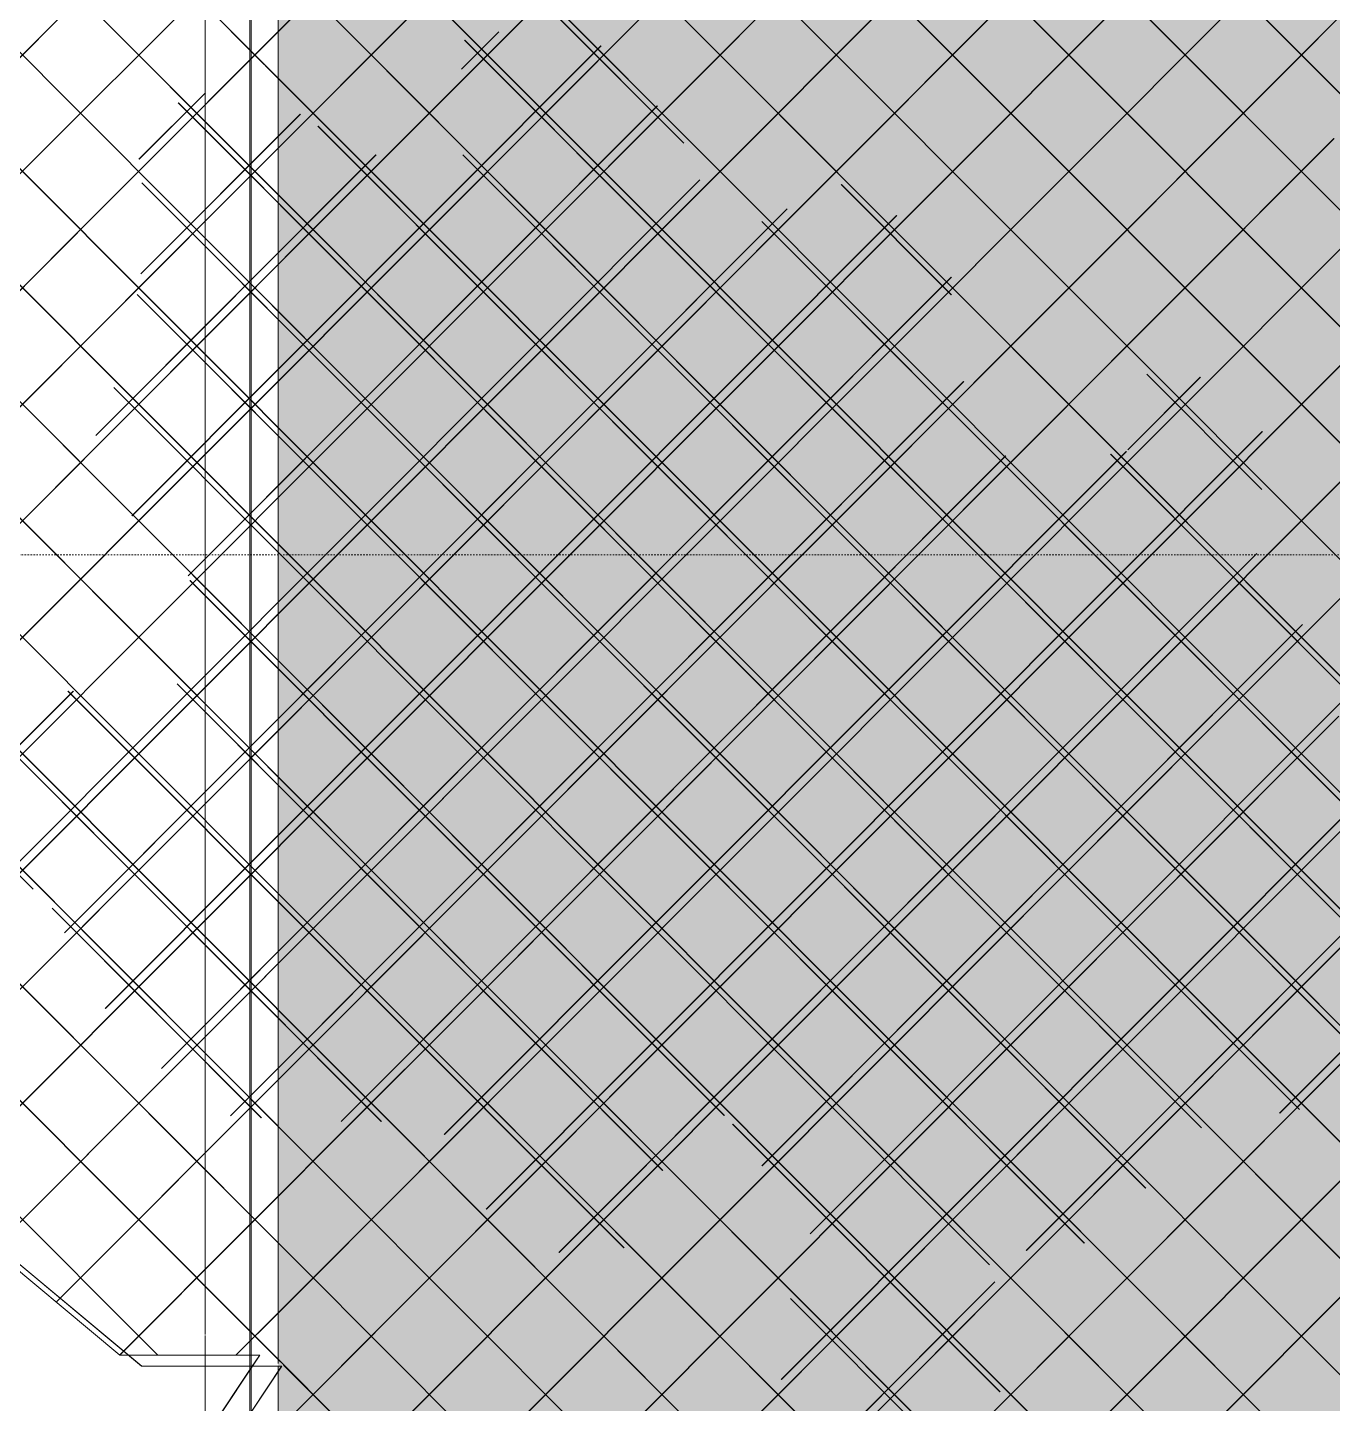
# Model space of a CAD drawing. Header units: millimetres. Extents: x -12186 to 152825, y -4386 to 9463.
# Drawn here: x 67165 to 68043, y 2883 to 3810 of the extents above; entities that cross this region are included whole.
import ezdxf

# ---------------------------------------------------------------- set-up
doc = ezdxf.new("R2010")
doc.units = ezdxf.units.MM
doc.linetypes.add('1000 Dashed', pattern=[2, 1, -1])
for name, color, linetype, lineweight in [('A-FLOR-LEVL', 51, 'Continuous', 5), ('A-GLAZ', 151, 'Continuous', 9), ('G-IMPT', 8, 'Continuous', 5), ('I-WALL', 2, 'Continuous', 9), ('L-PLNT', 71, 'Continuous', 5)]:
    doc.layers.add(name, color=color, linetype=linetype, lineweight=lineweight)

# ---------------------------------------------------------------- blocks, each defined once
blk = doc.blocks.new('Window Aluminium Fixed 1 - Type 1-V226-Section B-B')
at = {"layer": 'A-GLAZ', "lineweight": 5}
h = blk.add_hatch(color=256, dxfattribs=at)
h.paths.add_polyline_path([(19839.25, 2904.9), (19841.67, 2908.54), (19839.25, 2908.54)])
h.paths.add_polyline_path([(19873.09, 3820.67), (19967.33, 3867.85), (19923.07, 3934.32), (19839.25, 3934.32), (19839.25, 3915.84), (19841.67, 3915.03), (19857.38, 3867.85)])
blk.add_hatch(color=256, dxfattribs=at).paths.add_polyline_path([(20706.1, 2832.47), (20706.1, 3934.32), (19923.07, 3934.32), (19967.33, 3867.85), (19873.09, 3820.67), (19841.67, 3915.03), (19839.25, 3915.84), (19839.25, 2908.54), (19841.67, 2908.54), (19839.25, 2904.9), (19839.25, 2832.47), (20610.34, 2832.47)])
for p, q in [((19820.17, 2908.54), (19820.17, 3922.21)), ((19821.17, 3921.87), (19821.17, 2908.54)), ((19839.25, 3915.84), (19839.25, 2910.45)), ((19820.17, 2876.25), (19820.17, 2908.54)), ((19821.17, 2908.54), (19821.17, 2877.75)), ((19839.25, 2908.54), (19839.25, 2904.9)), ((19839.25, 2904.9), (19839.25, 2832.47))]:
    blk.add_line(p, q, dxfattribs=at)
blk = doc.blocks.new('SVA_Shades of Green Tree - Australian_Tree_based_on_Leopard_Tree_2901-V313-Section B-B')
at = {"layer": 'G-IMPT'}
for p, q in [((20512.7, 3775.95), (20940.32, 4204.28)), ((20512.83, 3775.95), (20940.44, 4204.28)), ((19770.06, 3688.44), (19349.16, 4110.04)), ((19769.93, 3688.44), (19357.48, 4101.58)), ((19826.11, 3710.6), (19473.16, 4064.14)), ((19826.23, 3710.6), (19473.28, 4064.14)), ((19937.14, 3677.94), (19598.86, 4016.78)), ((19829.99, 3785.14), (19606.11, 4009.39)), ((20830.91, 3253.11), (20097.5, 3987.75)), ((20831.04, 3253.11), (20097.63, 3987.75)), ((19822.35, 3711.74), (20063.7, 3953.49)), ((20909.21, 3253.11), (20215.22, 3948.26)), ((20909.33, 3253.11), (20215.35, 3948.26)), ((20129.81, 3720.22), (19907.66, 3942.75)), ((20752.61, 3253.11), (20062.94, 3943.94)), ((20752.74, 3253.11), (20063.07, 3943.94)), ((19335.39, 2910.38), (20357.3, 3934)), ((19335.5, 2910.35), (20357.43, 3934)), ((19626.86, 3751.2), (19805.08, 3929.73)), ((20930.27, 3310.43), (20304.81, 3936.95)), ((20930.4, 3310.43), (20304.94, 3936.95)), ((19626.73, 3751.2), (19802.9, 3927.67)), ((20124.37, 3779.11), (20269.5, 3924.48)), ((20124.5, 3779.11), (20269.63, 3924.48)), ((20512.7, 3807.14), (20396.25, 3923.79)), ((20512.83, 3807.14), (20396.37, 3923.79)), ((19561.99, 3058.93), (20419.35, 3917.72)), ((19562.12, 3058.93), (20419.48, 3917.72)), ((20107.63, 3134.91), (20888.54, 3917.14)), ((20107.76, 3134.91), (20888.67, 3917.14)), ((19622.89, 3041.37), (20472.08, 3891.99)), ((19632.05, 3050.68), (20471.96, 3891.99)), ((19674.27, 3720.4), (19839.11, 3885.51)), ((19674.4, 3720.4), (19839.24, 3885.51)), ((20412.84, 3362.21), (20940.32, 3890.57)), ((20412.97, 3362.21), (20940.44, 3890.57)), ((19822.23, 3711.74), (19977.64, 3867.42)), ((19882.73, 3693.92), (20058.59, 3870.08)), ((19882.86, 3693.92), (20058.72, 3870.08)), ((20129.69, 3720.22), (19982.96, 3867.2)), ((20674.32, 3253.11), (20059.17, 3869.28)), ((20674.44, 3253.11), (20059.3, 3869.28)), ((19647.2, 2987.29), (20512.83, 3854.38)), ((19651.63, 2991.86), (20512.7, 3854.38)), ((20080.51, 3691.18), (19915.37, 3856.6)), ((20080.38, 3691.18), (19925.11, 3846.72)), ((19721.82, 3689.59), (19861.88, 3829.89)), ((19721.95, 3689.59), (19862.01, 3829.89)), ((20031.2, 3662.14), (19863.16, 3830.47)), ((20031.08, 3662.14), (19872.98, 3820.51)), ((19943.24, 3676.1), (20091.57, 3824.68)), ((19943.37, 3676.1), (20091.7, 3824.68)), ((20112.45, 3732.01), (20027.51, 3817.09)), ((20112.58, 3732.01), (20027.64, 3817.09)), ((20491.14, 3362.21), (20940.32, 3812.14)), ((20491.27, 3362.21), (20940.44, 3812.14)), ((19962.72, 3781.98), (19987.86, 3807.16)), ((19962.85, 3781.98), (19987.99, 3807.16)), ((20749.74, 3015.22), (19964.87, 3801.41)), ((20749.87, 3015.22), (19965, 3801.41)), ((20620.86, 3698.79), (20512.7, 3807.14)), ((20620.99, 3698.79), (20512.83, 3807.14)), ((19740.78, 3481.24), (20056.64, 3797.63)), ((19740.91, 3481.24), (20056.77, 3797.63)), ((19937.01, 3677.94), (19830.65, 3784.48)), ((19689.91, 2951.65), (20512.83, 3775.95)), ((19692.5, 2954.37), (20512.7, 3775.95)), ((19998.83, 3653.35), (20124.37, 3779.11)), ((19998.96, 3653.35), (20124.5, 3779.11)), ((20087.64, 3134.91), (19459.57, 3764.04)), ((20087.77, 3134.91), (19459.7, 3764.04)), ((20165.94, 3134.91), (19537.87, 3764.04)), ((20166.07, 3134.91), (19538, 3764.04)), ((19745.5, 3721.26), (19790.27, 3766.1)), ((19745.63, 3721.26), (19790.4, 3766.1)), ((20461.05, 3069.11), (19772.05, 3759.26)), ((20461.18, 3069.11), (19772.18, 3759.26)), ((19778.68, 3440.77), (20094.53, 3757.16)), ((19778.8, 3440.77), (20094.66, 3757.16)), ((20244.24, 3134.91), (19633.1, 3747.07)), ((20244.36, 3134.91), (19633.23, 3747.07)), ((19746.72, 3644.05), (19854.18, 3751.69)), ((19746.85, 3644.05), (19854.31, 3751.69)), ((20526.99, 3081.49), (19866.09, 3743.49)), ((20527.12, 3081.49), (19866.22, 3743.49)), ((19951.03, 3134.91), (20550.26, 3735.14)), ((19951.16, 3134.91), (20550.39, 3735.14)), ((19561.96, 3607.9), (19674.27, 3720.4)), ((19562.09, 3607.9), (19674.4, 3720.4)), ((19716.46, 3535.31), (19905.12, 3724.28)), ((19716.59, 3535.31), (19905.25, 3724.28)), ((20696.49, 2990.13), (19963.57, 3724.28)), ((20696.62, 2990.13), (19963.7, 3724.28)), ((20487.1, 3362.21), (20129.69, 3720.22)), ((20487.22, 3362.21), (20129.81, 3720.22)), ((19642.3, 3531.38), (19822.35, 3711.74)), ((19644.49, 3227.94), (20123.19, 3707.44)), ((19644.62, 3227.94), (20123.32, 3707.44)), ((19648.12, 3537.35), (19822.23, 3711.74)), ((20307.04, 3228.85), (19826.11, 3710.6)), ((20307.17, 3228.85), (19826.23, 3710.6)), ((20423.44, 3028.36), (19747.48, 3705.45)), ((20423.56, 3028.36), (19747.61, 3705.45)), ((20029.33, 3134.91), (20595.6, 3702.13)), ((20029.46, 3134.91), (20595.72, 3702.13)), ((20292.58, 3630.01), (20218.42, 3704.29)), ((20292.71, 3630.01), (20218.55, 3704.29)), ((19093.97, 2903.71), (19882.86, 3693.92)), ((19119.46, 2929.36), (19882.73, 3693.92)), ((19610.97, 3578.43), (19721.95, 3689.59)), ((19616.8, 3584.4), (19721.82, 3689.59)), ((19695.46, 3200.43), (20182.15, 3687.94)), ((20291.88, 3165.61), (19769.93, 3688.44)), ((20292.01, 3165.61), (19770.06, 3688.44)), ((19908.63, 3414.08), (20182.02, 3687.94)), ((20408.8, 3362.21), (20080.38, 3691.18)), ((20408.93, 3362.21), (20080.51, 3691.18)), ((19722.8, 3149.51), (20255.69, 3683.3)), ((19722.93, 3149.51), (20255.81, 3683.3)), ((20940.32, 2902.75), (20164.97, 3679.4)), ((20940.44, 2902.75), (20165.1, 3679.4)), ((19279.67, 3011.29), (19943.37, 3676.1)), ((19289.28, 3021.05), (19943.24, 3676.1)), ((20322.2, 3292.1), (19937.01, 3677.94)), ((20322.33, 3292.1), (19937.14, 3677.94)), ((20337.36, 3355.34), (20031.08, 3662.14)), ((20337.49, 3355.34), (20031.2, 3662.14)), ((19290.86, 2944.07), (19998.96, 3653.35)), ((19302.41, 2955.76), (19998.83, 3653.35)), ((19760.69, 3109.04), (20292.58, 3641.82)), ((19760.82, 3109.04), (20292.71, 3641.82)), ((20382.07, 2991.37), (19744.28, 3630.22)), ((20382.19, 2991.37), (19744.41, 3630.22)), ((20343.01, 2986.48), (20940.32, 3584.8)), ((20343.13, 2986.48), (20940.44, 3584.8)), ((20501.7, 3498.97), (20424.16, 3576.63)), ((20501.82, 3498.97), (20424.29, 3576.63)), ((20318.26, 2976.85), (19728.54, 3567.56)), ((20318.39, 2976.85), (19728.67, 3567.56)), ((19807.12, 3077.13), (20300.89, 3571.72)), ((19807.25, 3077.13), (20301.01, 3571.72)), ((20411.41, 3525.57), (20460.21, 3574.45)), ((20411.53, 3525.57), (20460.34, 3574.45)), ((19979.36, 3014.37), (20501.98, 3537.86)), ((19979.49, 3014.37), (20502.1, 3537.86)), ((19881.71, 3073.41), (20329.08, 3521.53)), ((19881.84, 3073.41), (20329.21, 3521.53)), ((19951.17, 3064.55), (20410.44, 3524.6)), ((19951.3, 3064.55), (20410.57, 3524.6)), ((20940.32, 2981.18), (20399.8, 3522.6)), ((20940.44, 2981.18), (20399.93, 3522.6)), ((20513.65, 3078.98), (20940.32, 3506.37)), ((20513.77, 3078.98), (20940.44, 3506.37)), ((20009.47, 3134.91), (19643.86, 3501.14)), ((20009.35, 3134.91), (19655.19, 3489.67)), ((19853.49, 2977.44), (19354.51, 3477.26)), ((19829.86, 2922.68), (19287.61, 3465.85)), ((19853.36, 2977.44), (19358.03, 3473.6)), ((20178.02, 2899.65), (20742.59, 3465.17)), ((20178.15, 2899.65), (20742.72, 3465.17)), ((19931.18, 3134.91), (19608.26, 3458.37)), ((19829.73, 2922.68), (19301.26, 3452.04)), ((19931.05, 3134.91), (19619.59, 3446.89)), ((20028.38, 2985.04), (20498.25, 3455.7)), ((20028.51, 2985.04), (20498.38, 3455.7)), ((20139.65, 3077.34), (19779.93, 3437.66)), ((20139.78, 3077.34), (19780.05, 3437.66)), ((19877.12, 3032.21), (19490.79, 3419.18)), ((19900.74, 3086.97), (19569.09, 3419.18)), ((19876.99, 3032.21), (19498.04, 3411.79)), ((19900.61, 3086.97), (19576.34, 3411.79)), ((19695.33, 3200.43), (19907.78, 3413.24)), ((20165.12, 3043.58), (20529.02, 3408.09)), ((20165.24, 3043.58), (20529.14, 3408.09)), ((20197.52, 2997.61), (20580.46, 3381.2)), ((20197.65, 2997.61), (20580.59, 3381.2)), ((20098.18, 3040.45), (19771.22, 3367.95)), ((20098.31, 3040.45), (19771.35, 3367.95)), ((19561.15, 3222.88), (19701.25, 3363.21)), ((19561.28, 3222.88), (19701.38, 3363.21)), ((20072.07, 2988.17), (19697.66, 3363.21)), ((20072.2, 2988.17), (19697.79, 3363.21)), ((20290.94, 3161.67), (20491.14, 3362.21)), ((20291.07, 3161.67), (20491.27, 3362.21)), ((20315.68, 3264.88), (20412.84, 3362.21)), ((20315.81, 3264.88), (20412.97, 3362.21)), ((20511.42, 3180.99), (20337.36, 3355.34)), ((20511.55, 3180.99), (20337.49, 3355.34)), ((20593.79, 3176.91), (20408.8, 3362.21)), ((20593.92, 3176.91), (20408.93, 3362.21)), ((20688.57, 3160.4), (20487.1, 3362.21)), ((20688.69, 3160.4), (20487.22, 3362.21)), ((19908.68, 3073.41), (19633.48, 3349.07)), ((19908.81, 3073.41), (19633.61, 3349.07)), ((20335.91, 3128.29), (20553.45, 3346.19)), ((20336.04, 3128.29), (20553.58, 3346.19)), ((19674.26, 3229.8), (19578.04, 3326.18)), ((19674.38, 3229.8), (19578.16, 3326.18)), ((20399.05, 3113.11), (20590.9, 3305.28)), ((20399.18, 3113.11), (20591.03, 3305.28)), ((20468.35, 3145.7), (20322.2, 3292.1)), ((20468.48, 3145.7), (20322.33, 3292.1)), ((20185.92, 3134.91), (20315.68, 3264.88)), ((20186.05, 3134.91), (20315.81, 3264.88)), ((20548.85, 3184.73), (20628.36, 3264.37)), ((20548.98, 3184.73), (20628.48, 3264.37)), ((20425.28, 3110.42), (20307.04, 3228.85)), ((20425.41, 3110.42), (20307.17, 3228.85)), ((19827.89, 3075.9), (19687.09, 3216.94)), ((19828.02, 3075.9), (19687.22, 3216.94)), ((19909.52, 2544.32), (20548.85, 3184.73)), ((19909.62, 2544.3), (20548.98, 3184.73)), ((20940.32, 2751.37), (20511.42, 3180.99)), ((20940.44, 2751.37), (20511.55, 3180.99)), ((19961.72, 2518.19), (20615.55, 3173.12)), ((19961.82, 2518.16), (20615.68, 3173.12)), ((19975.01, 2452.95), (20682.38, 3161.5)), ((19994.18, 2472.28), (20682.25, 3161.5)), ((20264.22, 3134.91), (20290.94, 3161.67)), ((20264.35, 3134.91), (20291.07, 3161.67)), ((20327, 3130.44), (20291.88, 3165.61)), ((20327.12, 3130.44), (20292.01, 3165.61)), ((20940.32, 2672.95), (20468.35, 3145.7)), ((20940.44, 2672.95), (20468.48, 3145.7)), ((19260.11, 2285.97), (20107.63, 3134.91)), ((19260.24, 2285.97), (20107.76, 3134.91)), ((19339.32, 2286.88), (20185.92, 3134.91)), ((19339.45, 2286.88), (20186.05, 3134.91)), ((19380.56, 2249.63), (20264.35, 3134.91)), ((19386.38, 2255.59), (20264.22, 3134.91)), ((19839.08, 2944.34), (20029.33, 3134.91)), ((19839.21, 2944.34), (20029.46, 3134.91)), ((19898.67, 3082.46), (19951.03, 3134.91)), ((19898.8, 3082.46), (19951.16, 3134.91)), ((20431.39, 2633.73), (19931.05, 3134.91)), ((20431.51, 2633.73), (19931.18, 3134.91)), ((20006.6, 2406.28), (20735.4, 3136.31)), ((20006.72, 2406.28), (20735.53, 3136.31)), ((20439.59, 2703.94), (20009.35, 3134.91)), ((20439.72, 2703.94), (20009.47, 3134.91)), ((20470.92, 2750.99), (20087.64, 3134.91)), ((20471.05, 2750.99), (20087.77, 3134.91)), ((20512.74, 2787.53), (20165.94, 3134.91)), ((20512.86, 2787.53), (20166.07, 3134.91)), ((20564.94, 2813.67), (20244.24, 3134.91)), ((20565.07, 2813.67), (20244.36, 3134.91)), ((19411.88, 2202.58), (20336.04, 3128.29)), ((19417.71, 2208.55), (20335.91, 3128.29)), ((20885.88, 2570.62), (20327, 3130.44)), ((20886, 2570.62), (20327.12, 3130.44)), ((19387.78, 2100.01), (20399.18, 3113.11)), ((19413.63, 2126.03), (20399.05, 3113.11)), ((20941.45, 2593.38), (20425.28, 3110.42)), ((20941.58, 2593.38), (20425.41, 3110.42)), ((20458.56, 2528.08), (19900.61, 3086.97)), ((20458.69, 2528.08), (19900.74, 3086.97)), ((19732.63, 2916.01), (19898.8, 3082.46)), ((19735.22, 2918.73), (19898.67, 3082.46)), ((20325.29, 2891.38), (20145.32, 3071.65)), ((20325.42, 2891.38), (20145.45, 3071.65)), ((19758.3, 2915.94), (19617.8, 3056.67)), ((19758.17, 2915.94), (19636.25, 3038.06)), ((20484.69, 2423.48), (19876.99, 3032.21)), ((20484.82, 2423.48), (19877.12, 3032.21)), ((20362.53, 2467.42), (19853.36, 2977.44)), ((20390.87, 2439.15), (19853.49, 2977.44)), ((20200.03, 2843.27), (20321.87, 2965.31)), ((20200.16, 2843.27), (20322, 2965.31)), ((19689.78, 2951.65), (19692.5, 2954.37)), ((20287.4, 2850.91), (20184.22, 2954.26)), ((20287.52, 2850.91), (20184.35, 2954.26)), ((19810.72, 2915.94), (19839.08, 2944.34)), ((19810.85, 2915.94), (19839.21, 2944.34)), ((19732.5, 2916.01), (19735.22, 2918.73)), ((19840.79, 2911.61), (19829.73, 2922.68)), ((20247.63, 2504.21), (19829.86, 2922.68)), ((19738.57, 2915.94), (19826.82, 2915.94)), ((19826.2, 2915), (19821.9, 2908.54)), ((20247.5, 2504.21), (19843.01, 2909.38))]:
    blk.add_line(p, q, dxfattribs=at)
at = {"layer": 'G-IMPT', "flags": 128}
for points in [[(19638.47, 2994.57), (19732.71, 2915.94), (19826.95, 2915.94), (19764.13, 2821.58), (19669.89, 2774.4)], [(19611.65, 3074.77), (19638.34, 2994.57), (19732.58, 2915.94), (19738.57, 2915.94)], [(19821.9, 2908.54), (19764, 2821.58), (19669.76, 2774.4), (19583.06, 2803.33)]]:
    blk.add_lwpolyline(points, dxfattribs=at)
at = {"layer": 'L-PLNT'}
for p, q in [((19653.19, 2987.17), (19747.43, 2908.54)), ((19747.39, 2908.54), (19653.19, 2987.14)), ((19747.39, 2908.54), (19747.43, 2908.54)), ((19747.43, 2908.54), (19841.67, 2908.54)), ((19841.63, 2908.54), (19747.43, 2908.54)), ((19778.8, 2814.18), (19841.63, 2908.54)), ((19841.67, 2908.54), (19778.85, 2814.18)), ((19841.63, 2908.54), (19841.67, 2908.54))]:
    blk.add_line(p, q, dxfattribs=at)

msp = doc.modelspace()

# ---------------------------------------------------------------- linework, layer by layer
at = {"layer": 'A-FLOR-LEVL', "linetype": '1000 Dashed'}
msp.add_line((40316.76, 3455), (71229.08, 3455), dxfattribs=at)
at = {"layer": 'I-WALL'}
for p, q in [((67284.36, 2930.03), (67284.36, 3983.39)), ((67284.36, 2783.39), (67284.36, 2929.36))]:
    msp.add_line(p, q, dxfattribs=at)

# ---------------------------------------------------------------- block references
at = {"layer": 'A-GLAZ', "lineweight": 5}
msp.add_blockref('Window Aluminium Fixed 1 - Type 1-V226-Section B-B', (47494.18, 0), dxfattribs=at)
at = {"layer": 'L-PLNT'}
msp.add_blockref('SVA_Shades of Green Tree - Australian_Tree_based_on_Leopard_Tree_2901-V313-Section B-B', (47494.18, 0), dxfattribs=at)

doc.saveas('drawing.dxf')
